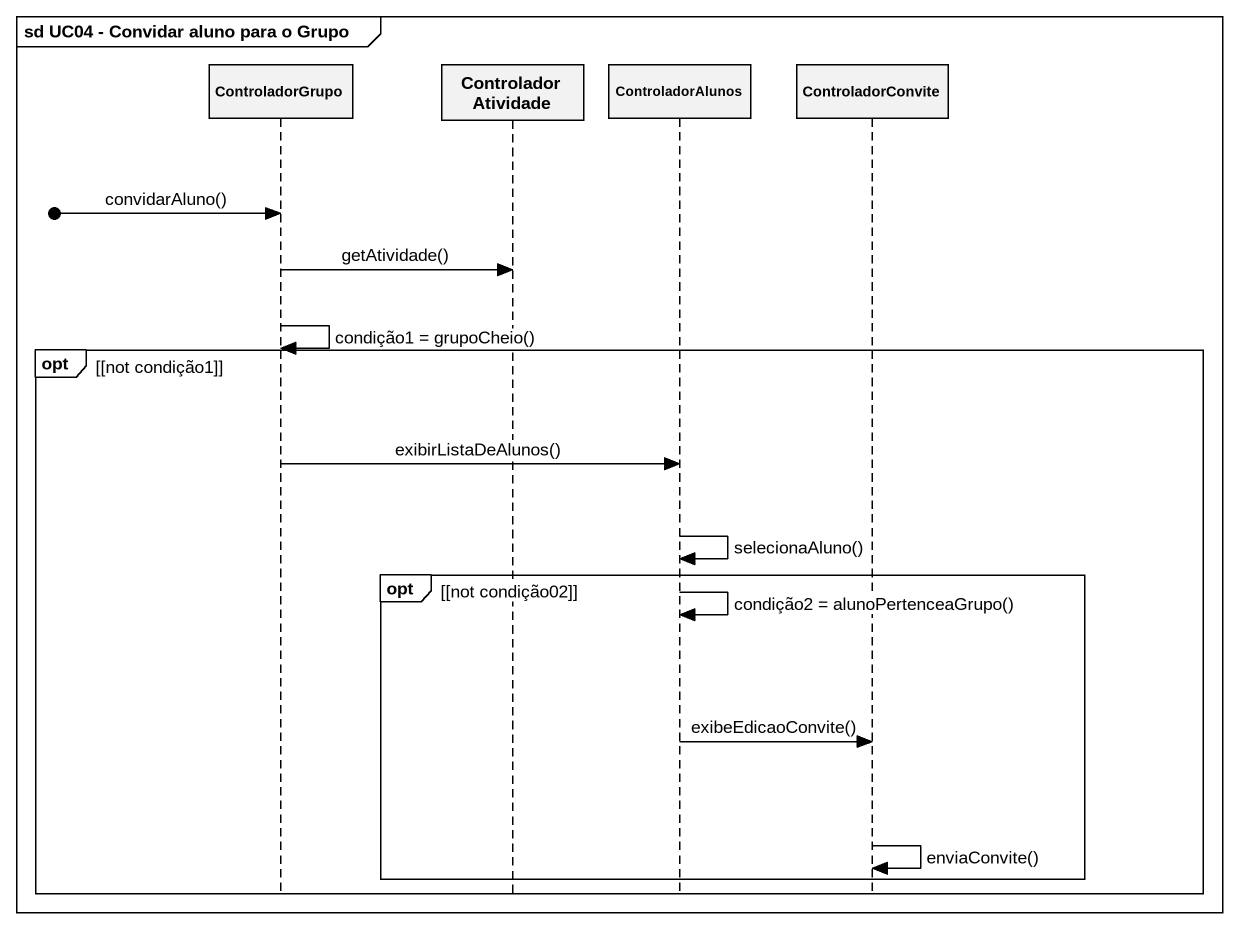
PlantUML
@startuml
mainframe sd UC04 - Convidar aluno para o Grupo
hide footbox
participant ControladorGrupo
participant ControladorAtividade
participant ControladorAlunos
participant ControladorConvite

[o-> ControladorGrupo : convidarAluno()
ControladorGrupo -> ControladorAtividade : getAtividade()
ControladorGrupo -> ControladorGrupo : condição1 = grupoCheio()
opt [not condição1]
  ControladorGrupo -> ControladorAlunos : exibirListaDeAlunos()
  ControladorAlunos -> ControladorAlunos : selecionaAluno()
  opt [not condição02]
    ControladorAlunos -> ControladorAlunos : condição2 = alunoPertenceaGrupo()
    ControladorAlunos -> ControladorConvite : exibeEdicaoConvite()
    ControladorConvite -> ControladorConvite : enviaConvite()
  end
end
@enduml
